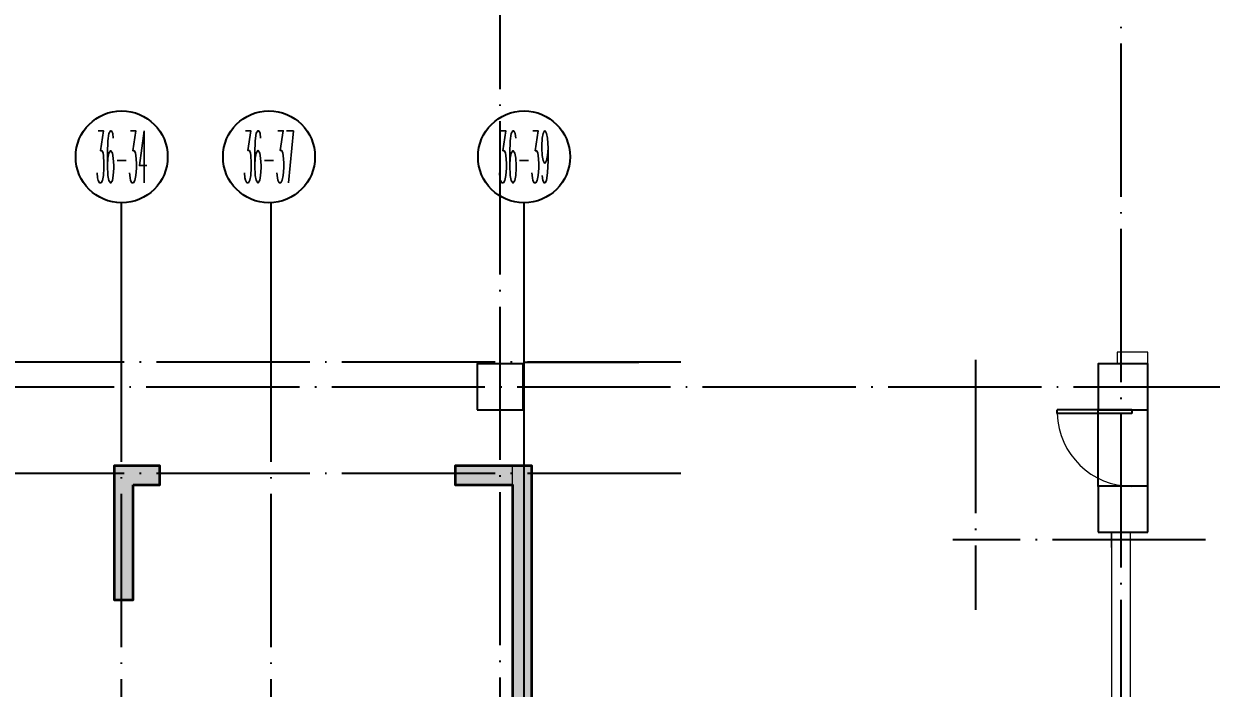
# Model space of a CAD drawing. Extents: x 115549 to 768939, y -502199 to 402497.
# Drawn here: x 430266 to 445760, y -367257 to -358583 of the extents above; entities that cross this region are included whole.
import ezdxf
from ezdxf.enums import TextEntityAlignment as Align

# ---------------------------------------------------------------- set-up
doc = ezdxf.new("R2010")
doc.units = 0
doc.header["$LTSCALE"] = 1000
doc.header["$MEASUREMENT"] = 0
doc.linetypes.add('DOTE', pattern=[2.4200000000000004, 2, -0.2, 0.02, -0.2])
for name, color, linetype in [('AXIS', 3, 'Continuous'), ('AXIS_TEXT', 7, 'Continuous'), ('COLUMN', 9, 'Continuous'), ('DOTE', 16, 'DOTE'), ('人防－WINDOW', 4, 'Continuous')]:
    doc.layers.add(name, color=color, linetype=linetype)
for name, color, linetype, lineweight in [('renWALL', 8, 'Continuous', 9), ('主楼剪力墙', 212, 'Continuous', 5), ('砼墙', 3, 'Continuous', 35)]:
    doc.layers.add(name, color=color, linetype=linetype, lineweight=lineweight)
doc.styles.add('_TCH_AXIS', font='COMPLEX', dxfattribs={"bigfont": 'GBCBIG'})
doc.styles.add('COMPLEX', font='COMPLEX')

# ---------------------------------------------------------------- blocks, each defined once
blk = doc.blocks.new('qiangzh3333')
at = {"layer": 'COLUMN', "color": 8}
for points in [[(503240801.038847, 3697140896.178967), (503241401.038847, 3697140896.178967), (503241401.038847, 3697141496.178967), (503240801.038847, 3697141496.178967)], [(503248901.038847, 3697140896.178967), (503249551.1079254, 3697140896.178967), (503249551.1079255, 3697141496.178967), (503248901.038847, 3697141496.178967)]]:
    blk.add_lwpolyline(points, close=True, dxfattribs=at)
at = {"layer": 'renWALL', "color": 8}
for points in [[(503249551.1079355, 3697141496.178967), (503249551.1079406, 3697141646.178961), (503249151.1079406, 3697141646.178974), (503249151.1079355, 3697141496.178967)], [(503241278.9785578, 3697133996.178967), (503241260.913847, 3697133996.178967), (503241260.913847, 3697134596.178967), (503241260.9873332, 3697134596.178967), (503241260.9873332, 3697135913.259404), (503241260.9873332, 3697140163.261382), (503240510.91543, 3697140163.261382)], [(503241260.9873332, 3697140163.261382), (503241510.9873332, 3697140163.261382), (503241510.9873332, 3697136063.259404), (503243310.9873332, 3697136063.259404)], [(503249076.034925, 3697139296.178977), (503249076.0350983, 3697136213.259404), (503246210.9873332, 3697136213.259404), (503245060.9873332, 3697136213.259404)], [(503249326.035192, 3697134596.178967), (503249326.035107, 3697136063.259411), (503249326.0348272, 3697139296.178967)]]:
    blk.add_lwpolyline(points, dxfattribs=at)
blk = doc.blocks.new('zhuloujlqtiangchong')
at = {"layer": '主楼剪力墙'}
h = blk.add_hatch(color=253, dxfattribs=at)
h.dxf.hatch_style = 1
h.paths.add_polyline_path([(826057.1114265919, 609470.9931564331), (826057.1114265919, 607820.9931564331), (826057.1114265919, 605270.9931564331), (826307.1114265919, 605270.9931564331), (826307.1114265919, 607820.9931564331), (826307.1114265919, 609470.9931564331), (826782.1114265919, 609470.9931564331), (826782.1114265919, 609670.9931564331), (826182.1114265919, 609670.9931564331), (825582.1114265919, 609670.9931564331), (825582.1114265919, 609470.9931564331)], flags=17)
h.paths.add_polyline_path([(822782.1114265919, 611270.9931564331), (822782.1114265919, 611420.9931564331), (824882.1114265919, 611420.9931564331), (824882.1114265919, 612070.9931564331), (824682.1114265919, 612070.9931564331), (824682.1114265919, 611620.9931564331), (822482.1114265919, 611620.9931564331), (822482.1114265919, 611270.9931564331), (822482.1114265919, 611020.9931564331), (822782.1114265919, 611020.9931564331)])
h.paths.add_polyline_path([(829882.1114265919, 617220.9931564331), (828432.1109634042, 617220.9931564331), (827732.1114265919, 617220.9867229462), (827732.1114265919, 618010.9853439331), (824632.1114265919, 618010.9853439331), (824632.1114265919, 617220.9867229462), (823932.11188972, 617220.9931564331), (822482.1114265919, 617220.9931564331), (822482.1114265919, 616870.9931564331), (822482.1114265919, 615770.9931564331), (822082.1114265919, 615770.9931564331), (822082.1114265919, 615520.9931564331), (822732.1114265919, 615520.9931564331), (822732.1114265919, 616970.9931564331), (823932.1107445359, 616970.9931564331), (824632.1114265919, 616970.9867229462), (824632.1114265919, 615320.9931564331), (824882.1114265919, 615320.9931564331), (824882.1114265919, 617120.9853439331), (824882.1114265919, 617760.9853439331), (827482.1114265919, 617760.9853439331), (827482.1114265919, 617120.9853439331), (827482.1114265919, 615320.9931564331), (827732.1114265919, 615320.9931564331), (827732.1114265919, 616970.9867229462), (828432.1121085882, 616970.9931564331), (829632.1114265919, 616970.9931564331), (829632.1114265919, 616870.9931564331), (829632.1114265919, 615520.9931564331), (830282.1114265919, 615520.9931564331), (830282.1114265919, 615770.9931564331), (829882.1114265919, 615770.9931564331), (829882.1114265919, 616870.9931564331)])
h.paths.add_polyline_path([(829882.1114265919, 611270.9931564331), (829882.1114265919, 611620.9931564331), (828382.1114265919, 611620.9931564331), (827682.1114265919, 611620.9931564331), (827682.1114265919, 611920.9931564331), (827482.1114265919, 611920.9931564331), (827482.1114265919, 611420.9931564331), (828382.1114265919, 611420.9931564331), (829582.1114265919, 611420.9931564331), (829582.1114265919, 611270.9931564331), (829582.1114265919, 611020.9931564331), (829882.1114265919, 611020.9931564331)])
h.paths.add_polyline_path([(833182.1114265919, 615520.9931564331), (833532.1114265919, 615520.9931564331), (833532.1114265919, 615770.9931564331), (832932.1114265919, 615770.9931564331), (832932.1114265919, 614020.9931564331), (833182.1114265919, 614020.9931564331)])
h.paths.add_polyline_path([(838182.1114265919, 611170.9931564331), (838182.1114265919, 609620.9931564331), (837182.1114265919, 609620.9931564331), (837182.1114265919, 609370.9931564331), (838282.1114265919, 609370.9931564331), (839382.1114265919, 609370.9931564331), (839382.1114265919, 609620.9931564331), (838382.1114265919, 609620.9931564331), (838382.1114265919, 611170.9931564331), (838582.1114265919, 611170.9931564331), (838582.1114265919, 611370.9931564331), (838282.1114265919, 611370.9931564331), (837982.1114265919, 611370.9931564331), (837982.1114265919, 611170.9931564331)])
h.paths.add_polyline_path([(837282.1114265919, 605270.9931564331), (837282.1114265919, 607020.9931564331), (837082.1114265919, 607020.9931564331), (837082.1114265919, 605520.9931564331), (836682.1114265919, 605520.9931564331), (836682.1114265919, 605270.9931564331)], flags=17)
h.paths.add_polyline_path([(818832.1114265919, 615770.9931564331), (818832.1114265919, 615520.9931564331), (819182.1114265919, 615520.9931564331), (819182.1114265919, 614020.9931564331), (819432.1114265919, 614020.9931564331), (819432.1114265919, 615770.9931564331)])
h.paths.add_polyline_path([(854082.0958015919, 617220.9931564331), (852632.0958015919, 617220.9931564331), (851932.0958015919, 617220.9931564331), (851932.0958015919, 618010.9931564331), (848832.0958015919, 618010.9931564331), (848832.0958015919, 617220.9931564331), (848132.1114265919, 617220.9931564331), (846682.1114265919, 617220.9931564331), (846682.1114265919, 616870.9931564331), (846682.1114265919, 615770.9931564331), (846282.1114265919, 615770.9931564331), (846282.1114265919, 615520.9931564331), (846932.1114265919, 615520.9931564331), (846932.1114265919, 616970.9931564331), (848132.1114265919, 616970.9931564331), (848832.0958015919, 616970.9931564331), (848832.0958015919, 615320.9931564331), (849082.0958015919, 615320.9931564331), (849082.0958015919, 617120.9931564331), (849082.0958015919, 617760.9931564331), (851682.0958015919, 617760.9931564331), (851682.0958015919, 617120.9931564331), (851682.0958015919, 615320.9931564331), (851932.0958015919, 615320.9931564331), (851932.0958015919, 616970.9931564331), (852632.0958015919, 616970.9931564331), (853832.0958015919, 616970.9931564331), (853832.0958015919, 615520.9931564331), (854482.0958015919, 615520.9931564331), (854482.0958015919, 615770.9931564331), (854082.0958015919, 615770.9931564331), (854082.0958015919, 616870.9931564331)])
h.paths.add_polyline_path([(848182.1114265919, 611420.9931564331), (849082.0958015919, 611420.9931564331), (849082.0958015919, 611920.9931564331), (848882.0958015919, 611920.9931564331), (848882.0958015919, 611620.9931564331), (848182.1114265919, 611620.9931564331), (846682.1114265919, 611620.9931564331), (846682.1114265919, 611270.9931564331), (846682.1114265919, 611020.9931564331), (846982.1114265919, 611020.9931564331), (846982.1114265919, 611270.9931564331), (846982.1114265919, 611420.9931564331)])
h.paths.add_polyline_path([(843032.1114265919, 615770.9931564331), (843032.1114265919, 615520.9931564331), (843382.1114265919, 615520.9931564331), (843382.1114265919, 614020.9931564331), (843632.1114265919, 614020.9931564331), (843632.1114265919, 615770.9931564331)])
h.paths.add_polyline_path([(839882.1114265919, 605270.9931564331), (839882.1114265919, 605520.9931564331), (839482.1114265919, 605520.9931564331), (839482.1114265919, 607020.9931564331), (839282.1114265919, 607020.9931564331), (839282.1114265919, 605270.9931564331)], flags=17)
h.paths.add_polyline_path([(850982.0958015919, 609470.9931564331), (850982.0958015919, 609670.9931564331), (850382.0958015919, 609670.9931564331), (849782.0958015919, 609670.9931564331), (849782.0958015919, 609470.9931564331), (850257.0958015919, 609470.9931564331), (850257.0958015919, 607820.9931564331), (850257.0958015919, 605270.9931564331), (850507.0958015919, 605270.9931564331), (850507.0958015919, 607820.9931564331), (850507.0958015919, 609470.9931564331)], flags=17)
h.paths.add_polyline_path([(854082.0958015919, 611270.9931564331), (854082.0958015919, 611620.9931564331), (851882.0958015919, 611620.9931564331), (851882.0958015919, 612070.9931564331), (851682.0958015919, 612070.9931564331), (851682.0958015919, 611420.9931564331), (853782.0958015919, 611420.9931564331), (853782.0958015919, 611270.9931564331), (853782.0958015919, 611020.9931564331), (854082.0958015919, 611020.9931564331)])
h.paths.add_polyline_path([(857382.0958015919, 615520.9931564331), (857732.0958015919, 615520.9931564331), (857732.0958015919, 615770.9931564331), (857132.0958015919, 615770.9931564331), (857132.0958015919, 614020.9931564331), (857382.0958015919, 614020.9931564331)])
h.paths.add_polyline_path([(838157.1114265919, 615520.9931564331), (838157.1114265919, 613870.9931564331), (838407.1114265919, 613870.9931564331), (838407.1114265919, 615520.9931564331), (839182.1114265919, 615520.9931564331), (839182.1114265919, 615770.9931564331), (837382.1114265919, 615770.9931564331), (837382.1114265919, 615520.9931564331)])
edge = h.paths.add_edge_path()
edge.add_line((823082.1114265919, 609370.9931564331), (823082.1114265919, 605520.9931564331))
edge.add_line((823082.1114265919, 605520.9931564331), (822682.1114265919, 605520.9931564331))
edge.add_line((822682.1114265919, 605520.9931564331), (822682.1114265919, 605270.9931564331))
edge.add_line((822682.1114265919, 605270.9931564331), (823332.1114265919, 605270.9931564331))
edge.add_line((823332.1114265919, 605270.9931564331), (823332.1114265919, 609370.9931564331))
edge.add_line((829032.1114265919, 609370.9931564331), (829032.1114265919, 605270.9931564331))
edge.add_line((829032.1114265919, 605270.9931564331), (829682.1114265919, 605270.9931564331))
edge.add_line((829682.1114265919, 605270.9931564331), (829682.1114265919, 605520.9931564331))
edge.add_line((829682.1114265919, 605520.9931564331), (829282.1114265919, 605520.9931564331))
edge.add_line((829282.1114265919, 605520.9931564331), (829282.1114265919, 609370.9931564331))
edge.add_line((833482.1114265919, 610870.9931564331), (833482.1114265919, 609470.9931564331))
edge.add_line((833482.1114265919, 609470.9931564331), (833482.1114265919, 607020.9931564331))
edge.add_line((833482.1114265919, 607020.9931564331), (833482.1114265919, 605520.9931564331))
edge.add_line((833482.1114265919, 605520.9931564331), (833182.1114265919, 605520.9931564331))
edge.add_line((833182.1114265919, 605520.9931564331), (832032.1114265919, 605520.9931564331))
edge.add_line((832032.1114265919, 605520.9931564331), (832032.1114265919, 605270.9931564331))
edge.add_line((832032.1114265919, 605270.9931564331), (833082.1114265919, 605270.9931564331))
edge.add_line((833082.1114265919, 605270.9931564331), (833082.1114265919, 604470.9931564331))
edge.add_line((833082.1114265919, 604470.9931564331), (833282.1114265919, 604470.9931564331))
edge.add_line((833282.1114265919, 604470.9931564331), (833282.1114265919, 605270.9931564331))
edge.add_line((833282.1114265919, 605270.9931564331), (833582.1114265919, 605270.9931564331))
edge.add_line((833582.1114265919, 605270.9931564331), (834082.1114265919, 605270.9931564331))
edge.add_line((834082.1114265919, 605270.9931564331), (834082.1114265919, 605520.9931564331))
edge.add_line((834082.1114265919, 605520.9931564331), (833732.1114265919, 605520.9931564331))
edge.add_line((833732.1114265919, 605520.9931564331), (833732.1114265919, 607020.9931564331))
edge.add_line((833732.1114265919, 607020.9931564331), (833732.1114265919, 609470.9931564331))
edge.add_line((833732.1114265919, 609470.9931564331), (833732.1114265919, 610870.9931564331))
edge.add_line((847282.1114265919, 609370.9931564331), (847282.1114265919, 605520.9931564331))
edge.add_line((847282.1114265919, 605520.9931564331), (846882.1114265919, 605520.9931564331))
edge.add_line((846882.1114265919, 605520.9931564331), (846882.1114265919, 605270.9931564331))
edge.add_line((846882.1114265919, 605270.9931564331), (847532.1114265919, 605270.9931564331))
edge.add_line((847532.1114265919, 605270.9931564331), (847532.1114265919, 609370.9931564331))
edge.add_line((842832.1114265919, 610870.9931564331), (842832.1114265919, 609470.9931564331))
edge.add_line((842832.1114265919, 609470.9931564331), (842832.1114265919, 607020.9931564331))
edge.add_line((842832.1114265919, 607020.9931564331), (842832.1114265919, 605520.9931564331))
edge.add_line((842832.1114265919, 605520.9931564331), (842482.1114265919, 605520.9931564331))
edge.add_line((842482.1114265919, 605520.9931564331), (842482.1114265919, 605270.9931564331))
edge.add_line((842482.1114265919, 605270.9931564331), (842982.1114265919, 605270.9931564331))
edge.add_line((842982.1114265919, 605270.9931564331), (843282.1114265919, 605270.9931564331))
edge.add_line((843282.1114265919, 605270.9931564331), (843282.1114265919, 604470.9931564331))
edge.add_line((843282.1114265919, 604470.9931564331), (843482.1114265919, 604470.9931564331))
edge.add_line((843482.1114265919, 604470.9931564331), (843482.1114265919, 605520.9931564331))
edge.add_line((843482.1114265919, 605520.9931564331), (843082.1114265919, 605520.9931564331))
edge.add_line((843082.1114265919, 605520.9931564331), (843082.1114265919, 607020.9931564331))
edge.add_line((843082.1114265919, 607020.9931564331), (843082.1114265919, 609470.9931564331))
edge.add_line((843082.1114265919, 609470.9931564331), (843082.1114265919, 610870.9931564331))
edge.add_line((857682.0958015919, 610870.9931564331), (857682.0958015919, 609470.9931564331))
edge.add_line((857682.0958015919, 609470.9931564331), (857682.0958015919, 607020.9931564331))
edge.add_line((857682.0958015919, 607020.9931564331), (857682.0958015919, 605520.9931564331))
edge.add_line((857682.0958015919, 605520.9931564331), (857382.0958015919, 605520.9931564331))
edge.add_line((857382.0958015919, 605520.9931564331), (856332.0958015919, 605520.9931564331))
edge.add_line((856332.0958015919, 605520.9931564331), (856332.0958015919, 605270.9931564331))
edge.add_line((856332.0958015919, 605270.9931564331), (857282.0958015919, 605270.9931564331))
edge.add_line((857282.0958015919, 605270.9931564331), (857282.0958015919, 604470.9931564331))
edge.add_line((857282.0958015919, 604470.9931564331), (857482.0958015919, 604470.9931564331))
edge.add_line((857482.0958015919, 604470.9931564331), (857482.0958015919, 605270.9931564331))
edge.add_line((857482.0958015919, 605270.9931564331), (857782.0958015919, 605270.9931564331))
edge.add_line((857782.0958015919, 605270.9931564331), (858282.0958015919, 605270.9931564331))
edge.add_line((858282.0958015919, 605270.9931564331), (858282.0958015919, 605520.9931564331))
edge.add_line((858282.0958015919, 605520.9931564331), (857932.0958015919, 605520.9931564331))
edge.add_line((857932.0958015919, 605520.9931564331), (857932.0958015919, 607020.9931564331))
edge.add_line((857932.0958015919, 607020.9931564331), (857932.0958015919, 609470.9931564331))
edge.add_line((857932.0958015919, 609470.9931564331), (857932.0958015919, 610870.9931564331))
edge.add_line((853232.0958015919, 609370.9931564331), (853232.0958015919, 605270.9931564331))
edge.add_line((853232.0958015919, 605270.9931564331), (853882.0958015919, 605270.9931564331))
edge.add_line((853882.0958015919, 605270.9931564331), (853882.0958015919, 605520.9931564331))
edge.add_line((853882.0958015919, 605520.9931564331), (853482.0958015919, 605520.9931564331))
edge.add_line((853482.0958015919, 605520.9931564331), (853482.0958015919, 609370.9931564331))
h.paths.add_polyline_path([(861232.0958016515, 608024.1550278664), (861482.0958015323, 608024.1550273895), (861482.0958015919, 609370.9931564331), (862582.0958015919, 609370.9931564331), (862582.0958015919, 615770.9931564331), (861582.0958015919, 615770.9931564331), (861582.0958015919, 615520.9931564331), (862332.0958015919, 615520.9931564331), (862332.0958015919, 609620.9931564331), (861232.0958015919, 609620.9931564331), (861232.0958015919, 609570.9931564331), (860832.0958015919, 609570.9931564331), (860832.0958015919, 609370.9931564331), (861232.0958015919, 609370.9931564331)])
h.paths.add_polyline_path([(861482.0958015919, 607224.1550264359), (861232.0958016515, 607224.1550273895), (861232.0958015919, 605520.9931564331), (860882.0958015919, 605520.9931564331), (860882.0958015919, 605270.9931564331), (861482.0958015919, 605270.9931564331)])
h.paths.add_polyline_path([(815082.1114265919, 609120.9858341217), (815332.1114265919, 609120.9858341217), (815332.1114265919, 609370.9931564331), (815732.1114265919, 609370.9931564331), (815732.1114265919, 609570.9931564331), (815332.1114265919, 609570.9931564331), (815332.1114265919, 609620.9931564331), (814232.1114265919, 609620.9931564331), (814232.1114265919, 615520.9931564331), (814982.1114265919, 615520.9931564331), (814982.1114265919, 615770.9931564331), (813982.1114265919, 615770.9931564331), (813982.1114265919, 609370.9931564331), (815082.1114265919, 609370.9931564331)])
h.paths.add_polyline_path([(815332.1114265919, 608120.9858341217), (815082.1114266515, 608120.9858341217), (815082.1114265919, 605270.9931564331), (815682.1114265919, 605270.9931564331), (815682.1114265919, 605520.9931564331), (815332.1114265919, 605520.9931564331)])
h.paths.add_polyline_path([(818882.1114265919, 608120.9858341217), (818632.1114266515, 608120.9858341217), (818632.1114265919, 605520.9931564331), (818282.1114265919, 605520.9931564331), (818282.1114265919, 605270.9931564331), (819082.1114265919, 605270.9931564331), (819082.1114265919, 604470.9931564331), (819282.1114265919, 604470.9931564331), (819282.1114265919, 605520.9931564331), (818882.1114265919, 605520.9931564331)])
h.paths.add_polyline_path([(818632.1114265919, 609120.9858341217), (818882.1114265323, 609120.9858341217), (818882.1114265919, 610870.9931564331), (818632.1114265919, 610870.9931564331)])
blk = doc.blocks.new('gangjinhunningtuqiang')
at = {"layer": '砼墙', "color": 8}
blk.add_lwpolyline([(857382.0958015919, 615520.9931564331), (857732.0958015919, 615520.9931564331), (857732.0958015919, 615770.9931564331), (857132.0958015919, 615770.9931564331), (857132.0958015919, 614020.9931564331), (857382.0958015919, 614020.9931564331)], close=True, dxfattribs=at)
blk.add_lwpolyline([(861482.0958015919, 609370.9931564331), (862582.0958015919, 609370.9931564331), (862582.0958015919, 611270.9931564331), (862582.0958015919, 613870.9931564331), (862582.0958015919, 615770.9931564331), (861582.0958015919, 615770.9931564331), (861582.0958015919, 615520.9931564331), (862332.0958015919, 615520.9931564331), (862332.0958015919, 613870.9931564331), (862332.0958015919, 611270.9931564331), (862332.0958015919, 609620.9931564331), (861232.0958015919, 609620.9931564331)], dxfattribs=at)
blk = doc.blocks.new('$DorLib2D$00000001')
for p, q in [((0.45, 0.9750000000000001), (0.5000000000000002, 0.9750000000000001)), ((0.45, 0), (0.45, 0.9750000000000001)), ((0.5, 0), (0.5, 0.9750000000000001)), ((0.5, 0), (0.45, 0))]:
    blk.add_line(p, q)
at = {"lineweight": 13}
blk.add_arc((0.475, 0), 0.975, 91.4692835813538, 180, dxfattribs=at)
blk = doc.blocks.new('saaaa')
at = {"layer": 'COLUMN', "color": 8}
for p, q in [((504909089.8447793, 3696202293.316199), (504908489.8447793, 3696202293.316199)), ((504908489.8447793, 3696202293.316199), (504908489.8447793, 3696201693.316199)), ((504909089.8447793, 3696201693.316199), (504909089.8447793, 3696202293.316199)), ((504916589.8447793, 3696202293.316199), (504916589.8447793, 3696201693.316199)), ((504916839.9138678, 3696202293.316199), (504916589.8447793, 3696202293.316199)), ((504917239.9138578, 3696202293.316199), (504916589.8447793, 3696202293.316199)), ((504916589.8447793, 3696202293.316199), (504916589.8447793, 3696201693.316199)), ((504917239.9138577, 3696201693.316199), (504917239.9138577, 3696202293.316199)), ((504917239.9138577, 3696201693.316199), (504917239.9138578, 3696202293.316199)), ((504908489.8447793, 3696201693.316199), (504909089.8447793, 3696201693.316199)), ((504916589.8447793, 3696201693.316199), (504917239.9138577, 3696201693.316199)), ((504916589.8447793, 3696201693.316199), (504917239.9138577, 3696201693.316199)), ((504917239.9138589, 3696200693.316537), (504916589.8447804, 3696200693.316537)), ((504916589.8447804, 3696200693.316537), (504916589.8447804, 3696200093.316537)), ((504916589.8447793, 3696200693.316199), (504916589.8447793, 3696200093.316199)), ((504917239.9138577, 3696200693.316199), (504916589.8447793, 3696200693.316199)), ((504917239.9138588, 3696200093.316537), (504917239.9138589, 3696200693.316537)), ((504917239.9138577, 3696200093.316199), (504917239.9138577, 3696200693.316199)), ((504916589.8447804, 3696200093.316537), (504917239.9138588, 3696200093.316537)), ((504916589.8447793, 3696200093.316199), (504917239.9138577, 3696200093.316199))]:
    blk.add_line(p, q, dxfattribs=at)
at = {"layer": 'renWALL', "color": 8}
for p, q in [((504917239.9138729, 3696202443.316193), (504916839.9138729, 3696202443.316206)), ((504916839.9138729, 3696202443.316206), (504916839.9138678, 3696202293.316199)), ((504917239.9138678, 3696202293.316199), (504917239.9138729, 3696202443.316193)), ((504908949.7932655, 3696200960.398614), (504908199.7213623, 3696200960.398614)), ((504908949.7932655, 3696196710.396636), (504908949.7932655, 3696200960.398614)), ((504908949.7932655, 3696200960.398614), (504909199.7932655, 3696200960.398614)), ((504909199.7932655, 3696200960.398614), (504909199.7932655, 3696196860.396636)), ((504916764.8407595, 3696200093.316199), (504916764.8410306, 3696197010.396636)), ((504916764.8408584, 3696199893.316209), (504916764.8408573, 3696200093.316209)), ((504917014.8410393, 3696196860.396643), (504917014.8407595, 3696200093.316199))]:
    blk.add_line(p, q, dxfattribs=at)
at = {"layer": '人防－WINDOW', "color": 8}
for p, q in [((504916589.8447791, 3696200693.316199), (504916589.8447793, 3696201693.316199)), ((504917239.9138589, 3696200693.3162), (504917239.9138591, 3696201693.3162))]:
    blk.add_line(p, q, dxfattribs=at)
blk = doc.blocks.new('_AXISO')
blk.add_circle((0, 0), 0.5)
at = {"layer": 'AXIS_TEXT', "style": 'COMPLEX', "width": 1.041666666666667}
blk.add_attdef('A', text='', height=0.56, dxfattribs=at).set_placement((-0.25, -0.28), (0.25, -0.28), align=Align.FIT)
blk = doc.blocks.new('36-2')
at = {"layer": 'AXIS'}
for p, q in [((2321753.267720603, -1074935.5), (2321753.267720603, -1073121.151167008)), ((2321753.267720602, -1074935.5), (2321753.267720602, -1073121.151167008)), ((2323703.267718992, -1074935.5), (2323703.267718992, -1073121.151167008)), ((2323703.267718991, -1074935.5), (2323703.267718991, -1073121.151167008)), ((2327003.267718992, -1074935.5), (2327003.267718992, -1073121.151167008)), ((2327003.267718991, -1074935.5), (2327003.267718991, -1073121.151167008))]:
    blk.add_line(p, q, dxfattribs=at)
ref = blk.add_blockref('_AXISO', (2321753.267720602, -1072521.151167008), dxfattribs=dict(at, xscale=1200, yscale=1200, zscale=1200))
ref.add_attrib('A', '36-34', dxfattribs={"layer": 'AXIS_TEXT', "height": 678.8225099390856, "style": '_TCH_AXIS', "width": 0.2099999999999274}).set_placement((2321413.856465633, -1072860.562421978), (2322092.678975572, -1072860.562421978), align=Align.FIT)
ref = blk.add_blockref('_AXISO', (2323675.59562169, -1072520.192837803), dxfattribs=dict(at, xscale=1200, yscale=1200, zscale=1200))
ref.add_attrib('A', '36-37', dxfattribs={"layer": 'AXIS_TEXT', "height": 678.8225099390856, "style": '_TCH_AXIS', "width": 0.2142857142856402}).set_placement((2323336.184366721, -1072859.604092773), (2324015.00687666, -1072859.604092773), align=Align.FIT)
ref = blk.add_blockref('_AXISO', (2327003.267718991, -1072521.151167008), dxfattribs=dict(at, xscale=1200, yscale=1200, zscale=1200))
ref.add_attrib('A', '36-39', dxfattribs={"layer": 'AXIS_TEXT', "height": 678.8225099390856, "style": '_TCH_AXIS', "width": 0.2142857142856403}).set_placement((2326663.856464022, -1072860.562421978), (2327342.678973961, -1072860.562421978), align=Align.FIT)
blk = doc.blocks.new('36-19')
at = {"layer": 'DOTE', "color": 8}
for p, q in [((2326768.00286736, -1123594.431050437), (2326768.00286736, -1113651.03098487)), ((2328718.002865748, -1123594.431050437), (2328718.002865748, -1113651.03098487)), ((2332018.002865749, -1128858.771882463), (2332018.002865748, -1113651.03098487)), ((2334062.534886719, -1115036.017299834), (2282758.942673185, -1115036.017299834)), ((2334062.534886719, -1116486.017299833), (2282758.942673185, -1116486.017299833))]:
    blk.add_line(p, q, dxfattribs=at)

msp = doc.modelspace()

# ---------------------------------------------------------------- hatches: boundary and pattern name
h = msp.add_hatch()
h.set_pattern_fill('ANSI31', color=256, scale=300, style=0)
h.set_pattern_definition([(45, (-502804617.7348279, -3696704517.997187), (-336.7596045400932, 336.7596045400933), [])])
edge = h.paths.add_edge_path()
edge.add_line((487447.9249867091, -311971.880719469), (487447.9267028461, -418351.4709918957))
edge.add_line((487447.9267028461, -418351.4709918957), (442183.2992801557, -418351.471722887))
edge.add_line((442183.2992801557, -418351.471722887), (442183.2992801557, -418251.474469469))
edge.add_line((442183.2992801557, -418251.474469469), (437793.2102692018, -418251.4701960544))
edge.add_line((437793.2102692018, -418251.4701960544), (437793.2102692018, -412351.474469469))
edge.add_line((437793.2102692018, -412351.474469469), (440543.2102692018, -412351.4744699459))
edge.add_line((440543.2102692018, -412351.4744699459), (440543.1806011091, -406901.474469469))
edge.add_line((440543.1806011091, -406901.474469469), (437793.1814452896, -406901.4732144336))
edge.add_line((437793.1814452896, -406901.4732144336), (437793.1816869865, -406371.818219469))
edge.add_line((437793.1816869865, -406371.818219469), (436783.3040191422, -406371.818219469))
edge.add_line((436783.3040191422, -406371.818219469), (436783.3040191422, -406221.818219469))
edge.add_line((436783.3040191422, -406221.818219469), (436633.3005165348, -406221.818219469))
edge.add_line((436633.3005165348, -406221.818219469), (436633.3005304227, -401121.818219469))
edge.add_line((436633.3005304227, -401121.818219469), (436783.3040191422, -401121.818219469))
edge.add_line((436783.3040191422, -401121.818219469), (436783.3040191422, -392421.818219469))
edge.add_line((436783.3040191422, -392421.818219469), (436608.3005165348, -392421.818219469))
edge.add_line((436608.3005165348, -392421.818219469), (436608.3006444464, -388596.7353208523))
edge.add_line((436608.3006444464, -388596.7353208523), (428508.3005165348, -388596.7350500087))
edge.add_line((428508.3005165348, -388596.7350500087), (428508.3005165348, -384921.818219469))
edge.add_line((428508.3005165348, -384921.818219469), (428683.3040191422, -384921.818219469))
edge.add_line((428683.3040191422, -384921.818219469), (428683.304012228, -376221.8182189922))
edge.add_line((428683.304012228, -376221.8182189922), (428508.3005165348, -376221.818219469))
edge.add_line((428508.3005165348, -376221.818219469), (428508.3005165348, -374601.8177311878))
edge.add_line((428508.3005165348, -374601.8177311878), (427793.1806020627, -374601.810406969))
edge.add_line((427793.1806020627, -374601.810406969), (427793.1806020627, -370751.8177311878))
edge.add_line((427793.1806020627, -370751.8177311878), (431993.1790192018, -370751.8177311878))
edge.add_line((431993.1790192018, -370751.8177311878), (431993.1802368055, -373548.6485813122))
edge.add_line((431993.1802368055, -373548.6485813122), (435543.1790192018, -373548.6485813122))
edge.add_line((435543.1790192018, -373548.6485813122), (435543.1806039701, -374851.810406969))
edge.add_line((435543.1806039701, -374851.810406969), (436633.372784842, -374851.8173578243))
edge.add_line((436633.372784842, -374851.8173578243), (436633.372784842, -372654.7353165607))
edge.add_line((436633.372784842, -372654.7353165607), (444708.3005223165, -372654.7353165607))
edge.add_line((444708.3005223165, -372654.7353165607), (444708.3005239854, -370521.8182199459))
edge.add_line((444708.3005239854, -370521.8182199459), (444883.3040192018, -370521.8182199459))
edge.add_line((444883.3040192018, -370521.8182199459), (444883.3040191422, -370371.081891344))
edge.add_line((444883.3040191422, -370371.081891344), (468723.3352687249, -370371.818219469))
edge.add_line((468723.3352687249, -370371.818219469), (468723.3352692018, -364601.817730711))
edge.add_line((468723.3352692018, -364601.817730711), (469183.3042626868, -364601.817730711))
edge.add_line((469183.3042626868, -364601.817730711), (469183.3042626271, -356121.818219469))
edge.add_line((469183.3042626271, -356121.818219469), (469008.2980733404, -356121.8182204227))
edge.add_line((469008.2980733404, -356121.8182204227), (469008.2980496178, -351696.8959663372))
edge.add_line((469008.2980496178, -351696.8959663372), (477108.2980425248, -351696.8959620456))
edge.add_line((477108.2980425248, -351696.8959620456), (477108.2980425248, -348621.818219469))
edge.add_line((477108.2980425248, -348621.818219469), (477283.3040191422, -348621.818219469))
edge.add_line((477283.3040191422, -348621.818219469), (477283.3040191422, -339921.818219469))
edge.add_line((477283.3040191422, -339921.818219469), (477108.2980362067, -339921.818219469))
edge.add_line((477108.2980362067, -339921.818219469), (477108.2980362067, -336321.818219469))
edge.add_line((477108.2980362067, -336321.818219469), (477283.3040191422, -336321.818219469))
edge.add_line((477283.3040191422, -336321.818219469), (477283.3040191422, -329421.818219469))
edge.add_line((477283.3040191422, -329421.818219469), (476683.3040191422, -329421.818219469))
edge.add_line((476683.3040191422, -329421.818219469), (476683.3040191422, -329571.818219469))
edge.add_line((476683.3040191422, -329571.818219469), (473221.3155569325, -329571.818219469))
edge.add_line((473221.3155569325, -329571.818219469), (473221.3154337297, -326572.2017543773))
edge.add_line((473221.3154337297, -326572.2017543773), (470421.4152434955, -326572.2017043094))
edge.add_line((470421.4152434955, -326572.2017043094), (470421.4152434359, -324321.880719469))
edge.add_line((470421.4152434359, -324321.880719469), (468221.3977692018, -324321.880719469))
edge.add_line((468221.3977692018, -324321.880719469), (468221.3977692018, -323021.8799822788))
edge.add_line((468221.3977692018, -323021.8799822788), (467971.3977672348, -323021.8799827556))
edge.add_line((467971.3977672348, -323021.8799827556), (467971.3977672348, -318071.880719469))
edge.add_line((467971.3977672348, -318071.880719469), (469121.3353527675, -318071.880719469))
edge.add_line((469121.3353527675, -318071.880719469), (469121.3353527675, -314471.880719469))
edge.add_line((469121.3353527675, -314471.880719469), (475471.3977692018, -314471.880719469))
edge.add_line((475471.3977692018, -314471.880719469), (475471.3977692018, -313671.880719469))
edge.add_line((475471.3977692018, -313671.880719469), (480196.3977692018, -313671.8807199459))
edge.add_line((480196.3977692018, -313671.8807199459), (480196.3977692018, -312046.880719469))
edge.add_line((480196.3977692018, -312046.880719469), (481171.3977691422, -312046.880719469))
edge.add_line((481171.3977691422, -312046.880719469), (481171.3977691422, -311971.880719469))
edge.add_line((481171.3977691422, -311971.880719469), (487447.9249866495, -311967.4831555347))

# ---------------------------------------------------------------- linework, layer by layer
at = {"layer": 'AXIS', "color": 8}
msp.add_line((436793.1802365074, -363001.817730711), (438293.1802365074, -363001.817730711), dxfattribs=at)
at = {"layer": 'DOTE', "color": 1}
for p, q in [((436483.3005161176, -422356.4703486423), (436483.3005161176, -308021.8283446293)), ((444583.3005161176, -394721.818219469), (444583.3005161176, -308021.8283446293)), ((436793.1802365074, -375551.8177311878), (436793.1802365074, -362261.817730711)), ((442683.3034903298, -362971.8181999187), (442683.3034903298, -366235.4971869449)), ((385883.3005161176, -363321.818219469), (452683.2992716322, -363321.818219469)), ((445686.7651716957, -365321.8182461719), (442386.2651716957, -365321.8182461719))]:
    msp.add_line(p, q, dxfattribs=at)
at = {"layer": '人防－WINDOW'}
for p, q in [((444283.3040185461, -364621.818219469), (444283.3040187249, -363621.818219469)), ((444933.3730983029, -364621.8182189922), (444933.3730984817, -363621.8182189922))]:
    msp.add_line(p, q, dxfattribs=at)

# ---------------------------------------------------------------- block references
msp.add_blockref('saaaa', (-504472306.5407606, -3696565314.398091))
at = {"layer": 'DOTE', "color": 8}
msp.add_blockref('36-2', (-1890210.087482463, 712200.135321333), dxfattribs=at)
at = {"layer": 'renWALL', "color": 8}
msp.add_blockref('qiangzh3333', (-502804617.7348283, -3697504517.997187), dxfattribs=at)
at = {"layer": 'renWALL', "color": 6}
msp.add_blockref('36-19', (-1895224.822629284, 752034.1995684643), dxfattribs=at)
at = {"layer": '人防－WINDOW', "xscale": -1000, "yscale": -1000, "zscale": -1000, "rotation": 270}
msp.add_blockref('$DorLib2D$00000001', (444725.7889916787, -364121.8373644809), dxfattribs=at)
at = {"layer": '砼墙', "color": 3}
msp.add_blockref('zhuloujlqtiangchong', (-425688.9167828073, -980122.8035634022), dxfattribs=at)
at = {"layer": '砼墙'}
msp.add_blockref('gangjinhunningtuqiang', (-425688.9167828073, -980122.8035634022), dxfattribs=at)

doc.saveas('drawing.dxf')
